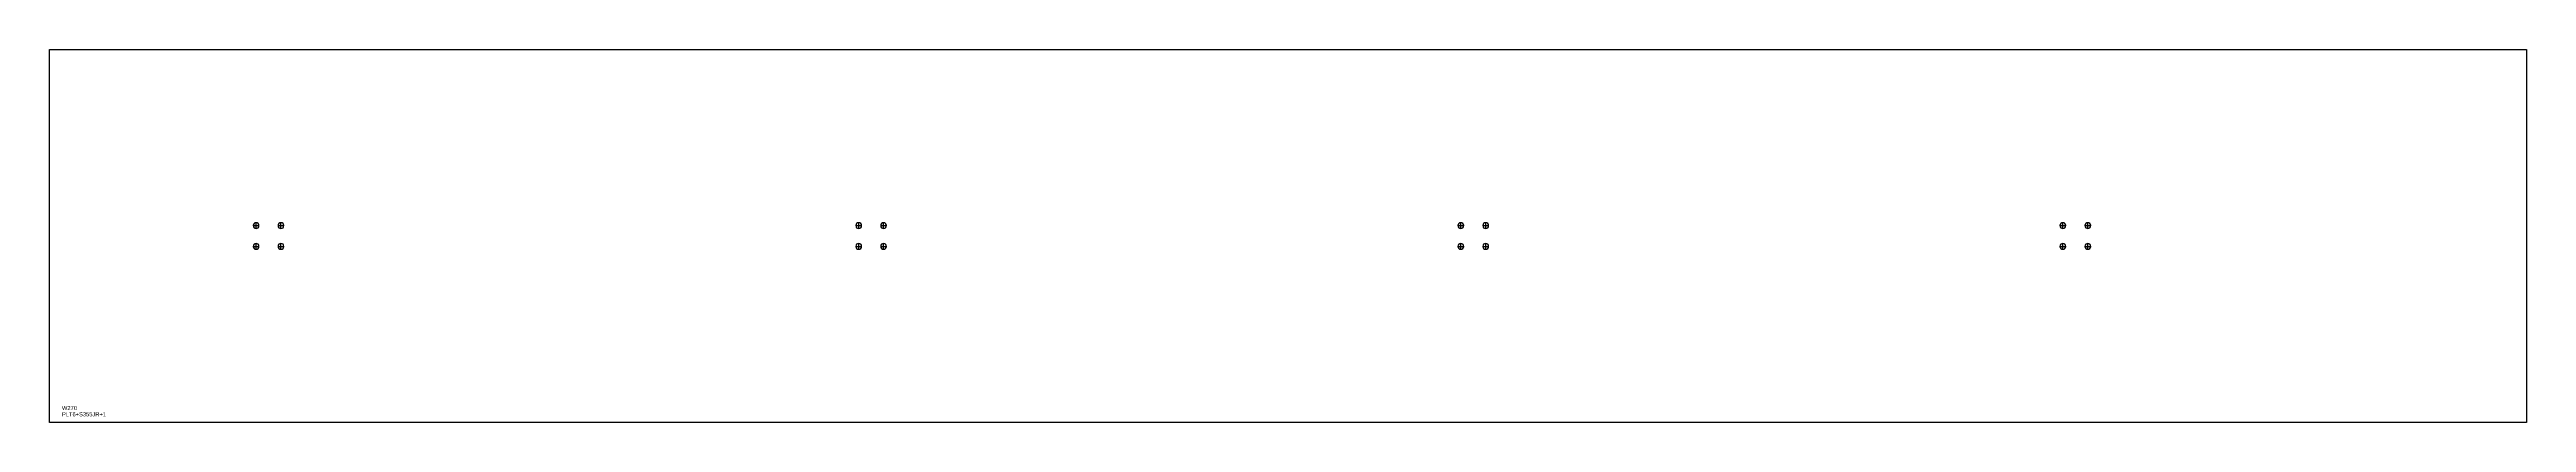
# Model space of a CAD drawing. Extents: x 0 to 5965, y 0 to 900.
import ezdxf

# ---------------------------------------------------------------- set-up
doc = ezdxf.new("R2010")
doc.units = 0
for name, color, linetype in [('14', 7, 'CONTINUOUS'), ('CUT', 7, 'CONTINUOUS'), ('SCRIBE', 3, 'CONTINUOUS'), ('TEXT', 7, 'CONTINUOUS')]:
    doc.layers.add(name, color=color, linetype=linetype)

msp = doc.modelspace()

# ---------------------------------------------------------------- linework, layer by layer
at = {"layer": '14', "color": 7, "linetype": 'CONTINUOUS'}
for p, q in [((497.37, 468), (497.37, 482)), ((557.37, 468), (557.37, 482)), ((1948.62, 468), (1948.62, 482)), ((2008.62, 468), (2008.62, 482)), ((3398.62, 468), (3398.62, 482)), ((3458.62, 468), (3458.62, 482)), ((4848.62, 468), (4848.62, 482)), ((4908.62, 468), (4908.62, 482)), ((490.37, 475), (504.37, 475)), ((490.37, 425), (504.37, 425)), ((497.37, 418), (497.37, 432)), ((550.37, 475), (564.37, 475)), ((550.37, 425), (564.37, 425)), ((557.37, 418), (557.37, 432)), ((1941.62, 475), (1955.62, 475)), ((1941.62, 425), (1955.62, 425)), ((1948.62, 418), (1948.62, 432)), ((2001.62, 475), (2015.62, 475)), ((2001.62, 425), (2015.62, 425)), ((2008.62, 418), (2008.62, 432)), ((3391.62, 475), (3405.62, 475)), ((3391.62, 425), (3405.62, 425)), ((3398.62, 418), (3398.62, 432)), ((3451.62, 475), (3465.62, 475)), ((3451.62, 425), (3465.62, 425)), ((3458.62, 418), (3458.62, 432)), ((4841.62, 475), (4855.62, 475)), ((4841.62, 425), (4855.62, 425)), ((4848.62, 418), (4848.62, 432)), ((4901.62, 475), (4915.62, 475)), ((4901.62, 425), (4915.62, 425)), ((4908.62, 418), (4908.62, 432))]:
    msp.add_line(p, q, dxfattribs=at)
for points in [[(497.37, 482, 1), (497.37, 468, 1)], [(557.37, 482, 1), (557.37, 468, 1)], [(1948.62, 482, 1), (1948.62, 468, 1)], [(2008.62, 482, 1), (2008.62, 468, 1)], [(3398.62, 482, 1), (3398.62, 468, 1)], [(3458.62, 482, 1), (3458.62, 468, 1)], [(4848.62, 482, 1), (4848.62, 468, 1)], [(4908.62, 482, 1), (4908.62, 468, 1)], [(497.37, 432, 1), (497.37, 418, 1)], [(557.37, 432, 1), (557.37, 418, 1)], [(1948.62, 432, 1), (1948.62, 418, 1)], [(2008.62, 432, 1), (2008.62, 418, 1)], [(3398.62, 432, 1), (3398.62, 418, 1)], [(3458.62, 432, 1), (3458.62, 418, 1)], [(4848.62, 432, 1), (4848.62, 418, 1)], [(4908.62, 432, 1), (4908.62, 418, 1)]]:
    msp.add_lwpolyline(points, format="xyb", close=True, dxfattribs=at)
at = {"layer": 'CUT', "color": 7, "linetype": 'CONTINUOUS'}
msp.add_lwpolyline([(0, 0), (0, 900), (5965, 900), (5965, 0)], close=True, dxfattribs=at)

# ---------------------------------------------------------------- texts
at = {"layer": 'SCRIBE', "color": 3}
msp.add_text('W270', height=10, dxfattribs=at).set_placement((30, 30))
at = {"layer": 'TEXT', "color": 7}
msp.add_text('PLT6+S355JR+1', height=10, dxfattribs=at).set_placement((30, 15))

doc.saveas('drawing.dxf')
